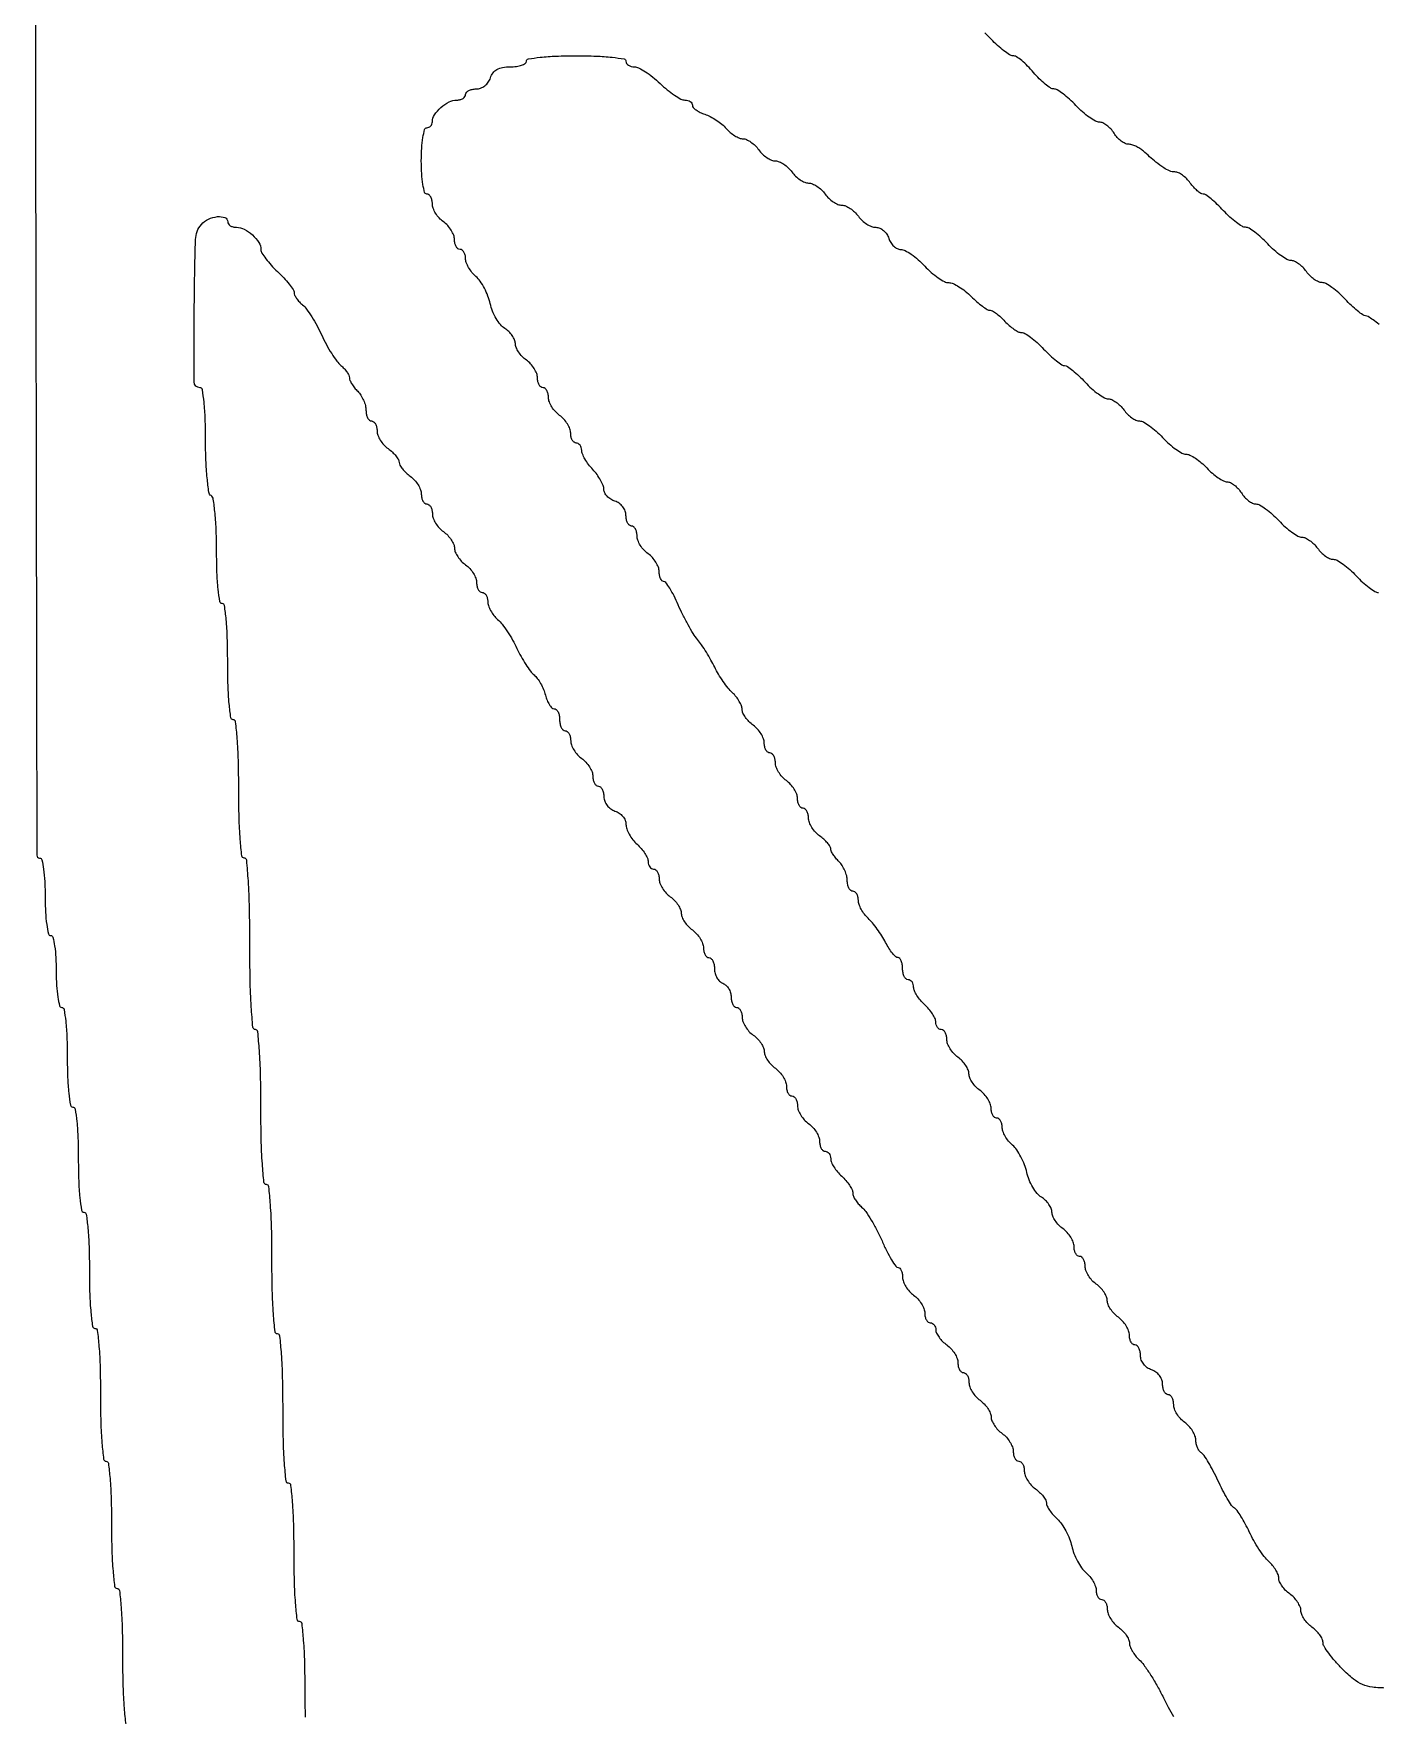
# Model space of a CAD drawing. Extents: x 70 to 555, y 312 to 2125.
# Drawn here: x 69.9 to 312.5, y 502.1 to 806 of the extents above; entities that cross this region are included whole.
import ezdxf

# ---------------------------------------------------------------- set-up
doc = ezdxf.new("R2010")
doc.units = 0

msp = doc.modelspace()

# ---------------------------------------------------------------- linework, layer by layer
for points in [[(70.50177, 1779.502669, 0.000006), (70.250445, 1639.375, 0.00033)], [(70.057156, 970.114924, 0.00033), (70.250445, 797.625, 0.000006), (70.50177, 657.497331, 0.413685), (71, 657, -0.350432), (71.405433, 656.676067, -0.020168), (71.714286, 655, -0.022889), (71.930567, 652.756986, -0.01259), (72, 650, 0.01259), (72.069433, 647.243014, 0.022889), (72.285714, 645, 0.020168), (72.594567, 643.323933, 0.350432), (73, 643, -0.345347), (73.400526, 642.685898, -0.022017), (73.711538, 641.125, -0.024301), (73.929639, 639.036573, -0.013867), (74, 636.5, 0.013867), (74.070361, 633.963427, 0.024301), (74.288462, 631.875, 0.022017), (74.599474, 630.314102, 0.345347), (75, 630, -0.365646), (75.420765, 629.64481, -0.014491), (75.722222, 627.5, -0.018502), (75.933283, 624.639727, -0.009164), (76, 621, 0.009164), (76.066717, 617.360273, 0.018502), (76.277778, 614.5, 0.014491), (76.579235, 612.35519, 0.365646), (77, 612, -0.368504), (77.423816, 611.638562, -0.013417), (77.723684, 609.375, -0.017647), (77.933788, 606.360608, -0.008575), (78, 602.5, 0.008575), (78.066212, 598.639392, 0.017647), (78.276316, 595.625, 0.013417), (78.576184, 593.361438, 0.368504), (79, 593, -0.373418), (79.429243, 592.627482, -0.011579), (79.72619, 590.125, -0.016146), (79.934656, 586.802535, -0.007593), (80, 582.5, 0.007593), (80.065344, 578.197465, 0.016146), (80.27381, 574.875, 0.011579), (80.570757, 572.372518, 0.373418), (81, 572, -0.379241), (81.436047, 571.613708, -0.00943), (81.729167, 568.75, -0.014311), (81.935691, 564.96574, -0.006475), (82, 560, 0.006475), (82.064309, 555.03426, 0.014311), (82.270833, 551.25, 0.00943), (82.563953, 548.386292, 0.379241), (83, 548, -0.377473), (83.433932, 547.617971, -0.010078), (83.728261, 544.875, -0.014876), (83.935375, 541.244636, -0.00681), (84, 536.5, 0.00681), (84.064625, 531.755364, 0.014876), (84.271739, 528.125, 0.010078), (84.566068, 525.382029, 0.377473), (85, 525, -0.380863), (85.438029, 524.60973, -0.008841), (85.73, 521.625, -0.013787), (85.935981, 517.686873, -0.006171), (86, 512.5, 0.006171), (86.064019, 507.313127, 0.013787), (86.27, 503.375, 0.008841), (86.561971, 500.39027, 0.380863)], [(313.1213, 753.457361, 0.019022), (312.060093, 754.265625, 0.016989), (311.141904, 754.86575, 0.13708), (310.661428, 755, -0.156444), (310.180974, 755.1541, -0.016423), (309.231543, 755.88125, -0.019075), (308.136009, 756.851011, -0.01418), (307, 758, 0.022526), (305.826, 759.148438, 0.026729), (304.615995, 760.11875, 0.027097), (303.527212, 760.813981, 0.129236), (302.819549, 761, -0.11021), (302.188882, 761.14072, -0.044503), (301.422869, 761.5875, -0.041233), (300.653428, 762.234779, -0.041141), (300, 763, 0.041141), (299.346572, 763.765221, 0.041233), (298.577131, 764.4125, 0.044503), (297.811118, 764.85928, 0.11021), (297.180451, 765, -0.129236), (296.472788, 765.186019, -0.027097), (295.384005, 765.88125, -0.026729), (294.174, 766.851562, -0.022526), (293, 768, 0.019649), (291.83926, 769.148605, 0.024342), (290.669002, 770.11875, 0.023816), (289.631156, 770.822515, 0.137928), (289, 771, -0.137928), (288.368844, 771.177485, -0.023816), (287.330998, 771.88125, -0.024342), (286.16074, 772.851395, -0.019649), (285, 774, 0.014489), (283.862608, 775.148965, 0.0194), (282.76287, 776.11875, 0.016876), (281.8088, 776.844252, 0.15533), (281.319549, 777, -0.145178), (280.887786, 777.128064, -0.033731), (280.275994, 777.5875, -0.032051), (279.616325, 778.234411, -0.026646), (279, 779, 0.039536), (278.350779, 779.765247, 0.040435), (277.593753, 780.4125, 0.043718), (276.845579, 780.860143, 0.113432), (276.237034, 781, -0.092398), (275.263765, 781.181405, -0.053384), (274.201314, 781.72808, -0.030396), (272.790301, 782.784472, -0.006902), (270.536725, 784.75, 0.041353), (269.905263, 785.228426, 0.033915), (269.161359, 785.632812, 0.035134), (268.421863, 785.911055, 0.072536), (267.811975, 786, -0.116733), (267.212548, 786.14188, -0.048693), (266.50514, 786.5875, -0.044643), (265.808423, 787.234838, -0.04369), (265.232073, 788, 0.046058), (264.650063, 788.765122, 0.045777), (263.936716, 789.4125, 0.049708), (263.205183, 789.857122, 0.112166), (262.576292, 790, -0.127416), (261.855092, 790.186817, -0.027265), (260.751009, 790.88125, -0.026831), (259.525267, 791.851581, -0.022758), (258.338013, 793, 0.018931), (257.168569, 794.148642, 0.023647), (255.996224, 795.11875, 0.022885), (254.96035, 795.824748, 0.139003), (254.342141, 796, -0.145737), (253.738862, 796.179656, -0.025987), (252.778293, 796.88125, -0.026157), (251.705288, 797.8514, -0.020975), (250.653454, 799, 0.020958), (249.601693, 800.148602, 0.026141), (248.528909, 801.11875, 0.025965), (247.568621, 801.820399, 0.145793), (246.96577, 802, -0.139669), (246.349374, 802.175609, -0.02314), (245.320943, 802.88125, -0.023858), (244.15823, 803.851361, -0.0191), (243, 805, 0.018599), (241.844058, 806.148672, 0.023407)], [(314.480236, 507, -0.029105), (311.926642, 507.148771, -0.073105), (310.130023, 507.631212, -0.069724), (308.498808, 508.625744, -0.024671), (306.466667, 510.466667, -0.017464), (305.139287, 511.890161, -0.022004), (304.018333, 513.300569, -0.020822), (303.197852, 514.536902, -0.136912), (303, 515.245907, 0.113952), (302.860288, 515.850976, 0.043587), (302.4125, 516.596359, 0.040305), (301.765251, 517.351439, 0.039283), (301, 518, -0.046192), (300.234835, 518.666838, -0.043436), (299.5875, 519.475876, -0.046457), (299.142914, 520.299139, -0.100918), (299, 521, 0.100918), (298.857086, 521.700861, 0.046457), (298.4125, 522.524124, 0.043436), (297.765165, 523.333162, 0.046192), (297, 524, -0.042098), (296.234793, 524.655949, -0.041686), (295.5875, 525.432831, -0.044932), (295.141194, 526.209565, -0.108353), (295, 526.853464, 0.095352), (294.873796, 527.509226, 0.039052), (294.470964, 528.325731, 0.036822), (293.888168, 529.159588, 0.038887), (293.199027, 529.882705, -0.046033), (292.387976, 530.75842, -0.017524), (291.420139, 532.114004, -0.017181), (290.465119, 533.669472, -0.020158), (289.672267, 535.207522, 0.014116), (288.939985, 536.671217, 0.016935), (288.166767, 538.003126, 0.015771), (287.449116, 539.071744, 0.098894), (286.970607, 539.518166, -0.106779), (286.48252, 539.987981, -0.013509), (285.695443, 541.230368, -0.015352), (284.83523, 542.779173, -0.012205), (284, 544.5, 0.012531), (283.162808, 546.222011, 0.015649), (282.296696, 547.77449, 0.013916), (281.502175, 549.01951, 0.105738), (281.002633, 549.498373, -0.101493), (280.61843, 549.860529, -0.051998), (280.294524, 550.441324, -0.048632), (280.074351, 551.134283, -0.052662), (280, 551.838258, 0.093696), (279.855671, 552.601693, 0.047617), (279.4125, 553.476612, 0.045009), (278.765148, 554.321169, 0.050628), (278, 555, -0.052224), (277.234851, 555.683198, -0.045499), (276.5875, 556.540724, -0.047927), (276.144747, 557.434551, -0.091287), (276, 558.220759, 0.054248), (275.925933, 558.901422, 0.073949), (275.70625, 559.477348, 0.093597), (275.381567, 559.863853, 0.173062), (275, 560, -0.185742), (274.618226, 560.146891, -0.089917), (274.29375, 560.567705, -0.069758), (274.073798, 561.193065, -0.04977), (274, 561.932612, 0.094537), (273.850007, 562.718828, 0.071315), (273.4125, 563.483985, 0.069591), (272.764378, 564.112489, 0.081113), (272, 564.5, -0.081113), (271.235622, 564.887511, -0.069591), (270.5875, 565.516015, -0.071315), (270.149993, 566.281172, -0.094537), (270, 567.067388, 0.04977), (269.926202, 567.806935, 0.069758), (269.70625, 568.432295, 0.089917), (269.381774, 568.853109, 0.185742), (269, 569, -0.173062), (268.618433, 569.136147, -0.093597), (268.29375, 569.522652, -0.073949), (268.074067, 570.098578, -0.054248), (268, 570.779241, 0.091287), (267.855253, 571.565449, 0.047927), (267.4125, 572.459276, 0.045499), (266.765149, 573.316802, 0.052224), (266, 574, -0.046192), (265.234835, 574.666838, -0.043436), (264.5875, 575.475876, -0.046457), (264.142914, 576.299139, -0.100918), (264, 577, 0.100918), (263.857086, 577.700861, 0.046457), (263.4125, 578.524124, 0.043436), (262.765165, 579.333162, 0.046192), (262, 580, -0.052224), (261.234851, 580.683198, -0.045499), (260.5875, 581.540724, -0.047927), (260.144747, 582.434551, -0.091287), (260, 583.220759, 0.054248), (259.925933, 583.901422, 0.073949), (259.70625, 584.477348, 0.093597), (259.381567, 584.863853, 0.173062), (259, 585, -0.173062), (258.618433, 585.136147, -0.093597), (258.29375, 585.522652, -0.073949), (258.074067, 586.098578, -0.054248), (258, 586.779241, 0.091287), (257.855253, 587.565449, 0.047927), (257.4125, 588.459276, 0.045499), (256.765149, 589.316802, 0.052224), (256, 590, -0.045643), (255.234831, 590.665368, -0.043218), (254.5875, 591.470064, -0.046279), (254.142709, 592.287027, -0.101869), (254, 592.980212, 0.101289), (253.861624, 593.656278, 0.051658), (253.438917, 594.417317, 0.048324), (252.820581, 595.141377, 0.052341), (252.089929, 595.711765, -0.082442), (251.305438, 596.403657, -0.03825), (250.528241, 597.522641, -0.036541), (249.87377, 598.851781, -0.042099), (249.455771, 600.201371, 0.037618), (249.041588, 601.582241, 0.0296), (248.396294, 603.005056, 0.03042), (247.633359, 604.261265, 0.062514), (246.865842, 605.116354, -0.044399), (246.151902, 605.856162, -0.039478), (245.548091, 606.738841, -0.041604), (245.132956, 607.625525, -0.088912), (245, 608.367295, 0.059344), (244.925629, 608.991699, 0.078271), (244.70625, 609.520393, 0.096675), (244.381426, 609.874498, 0.160289), (244, 610, -0.173062), (243.618433, 610.136147, -0.093597), (243.29375, 610.522652, -0.073949), (243.074067, 611.098578, -0.054248), (243, 611.779241, 0.091287), (242.855253, 612.565449, 0.047927), (242.4125, 613.459276, 0.045499), (241.765149, 614.316802, 0.052224), (241, 615, -0.046192), (240.234835, 615.666838, -0.043436), (239.5875, 616.475876, -0.046457), (239.142914, 617.299139, -0.100918), (239, 618, 0.100918), (238.857086, 618.700861, 0.046457), (238.4125, 619.524124, 0.043436), (237.765165, 620.333162, 0.046192), (237, 621, -0.052224), (236.234851, 621.683198, -0.045499), (235.5875, 622.540724, -0.047927), (235.144747, 623.434551, -0.091287), (235, 624.220759, 0.054248), (234.925933, 624.901422, 0.073949), (234.70625, 625.477348, 0.093597), (234.381567, 625.863853, 0.173062), (234, 626, -0.133491), (233.618656, 626.103659, -0.100499), (233.29375, 626.395097, -0.087472), (233.075135, 626.831048, -0.072708), (233, 627.345012, 0.105367), (232.863329, 627.98636, 0.036283), (232.4125, 628.826608, 0.034148), (231.765355, 629.70814, 0.033439), (231, 630.5, -0.033439), (230.234645, 631.29186, -0.034148), (229.5875, 632.173392, -0.036283), (229.136671, 633.01364, -0.105367), (229, 633.654988, 0.072708), (228.924865, 634.168952, 0.087472), (228.70625, 634.604903, 0.100499), (228.381344, 634.896341, 0.133491), (228, 635, -0.191087), (227.618118, 635.151477, -0.088204), (227.29375, 635.5875, -0.068025), (227.073693, 636.234582, -0.048028), (227, 637, 0.039655), (226.939167, 637.765815, 0.058885), (226.755888, 638.4125, 0.077443), (226.487021, 638.852628, 0.220429), (226.16898, 639, -0.193348), (225.76224, 639.163392, -0.030657), (225.167252, 639.807812, -0.030191), (224.527331, 640.696866, -0.022283), (223.925808, 641.75, 0.022277), (223.256847, 642.921229, 0.016056), (222.412407, 644.167268, 0.016269), (221.531017, 645.302347, 0.033499), (220.756828, 646.117295, -0.044449), (220.084558, 646.856684, -0.038389), (219.516068, 647.739117, -0.040216), (219.125345, 648.625506, -0.083894), (219, 649.367295, 0.059344), (218.925629, 649.991699, 0.078271), (218.70625, 650.520393, 0.096675), (218.381426, 650.874498, 0.160289), (218, 651, -0.185417), (217.618232, 651.146613, -0.090018), (217.29375, 651.566518, -0.069864), (217.073804, 652.190576, -0.049879), (217, 652.928571, 0.064082), (216.890877, 653.776513, 0.039128), (216.559375, 654.73125, 0.038656), (216.074273, 655.641413, 0.054664), (215.5, 656.357143, -0.025834), (214.925876, 656.993871, -0.028535), (214.440625, 657.666402, -0.029625), (214.097381, 658.281855, -0.112853), (214, 658.707812, 0.147581), (213.873108, 659.128354, 0.032845), (213.4125, 659.732043, 0.031392), (212.765618, 660.385695, 0.025835), (212, 661, -0.052224), (211.234851, 661.683198, -0.045499), (210.5875, 662.540724, -0.047927), (210.144747, 663.434551, -0.091287), (210, 664.220759, 0.054248), (209.925933, 664.901422, 0.073949), (209.70625, 665.477348, 0.093597), (209.381567, 665.863853, 0.173062), (209, 666, -0.173062), (208.618433, 666.136147, -0.093597), (208.29375, 666.522652, -0.073949), (208.074067, 667.098578, -0.054248), (208, 667.779241, 0.091287), (207.855253, 668.565449, 0.047927), (207.4125, 669.459276, 0.045499), (206.765149, 670.316802, 0.052224), (206, 671, -0.052224), (205.234851, 671.683198, -0.045499), (204.5875, 672.540724, -0.047927), (204.144747, 673.434551, -0.091287), (204, 674.220759, 0.054248), (203.925933, 674.901422, 0.073949), (203.70625, 675.477348, 0.093597), (203.381567, 675.863853, 0.173062), (203, 676, -0.173062), (202.618433, 676.136147, -0.093597), (202.29375, 676.522652, -0.073949), (202.074067, 677.098578, -0.054248), (202, 677.779241, 0.091287), (201.855253, 678.565449, 0.047927), (201.4125, 679.459276, 0.045499), (200.765149, 680.316802, 0.052224), (200, 681, -0.042098), (199.234793, 681.655949, -0.041686), (198.5875, 682.432831, -0.044932), (198.141194, 683.209565, -0.108353), (198, 683.853464, 0.09312), (197.876791, 684.509284, 0.038554), (197.483932, 685.325731, 0.036432), (196.91543, 686.159597, 0.038898), (196.243172, 686.882705, -0.037801), (195.466859, 687.714081, -0.017227), (194.577174, 688.906169, -0.016945), (193.721497, 690.232935, -0.022338), (193.038726, 691.5, 0.015603), (192.363358, 692.79478, 0.011039), (191.52863, 694.20625, 0.011156), (190.670338, 695.52072, 0.023028), (189.9308, 696.5, -0.033887), (189.167915, 697.557133, -0.012085), (188.221322, 699.160938, -0.011928), (187.264316, 700.976195, -0.013796), (186.442798, 702.75, 0.014992), (185.683887, 704.378399, 0.022238), (184.914771, 705.751562, 0.018657), (184.213633, 706.793433, 0.239725), (183.807552, 707, -0.20637), (183.498854, 707.133079, -0.082857), (183.237218, 707.522652, -0.063186), (183.059292, 708.098114, -0.043443), (183, 708.779241, 0.091287), (182.855253, 709.565449, 0.047927), (182.4125, 710.459276, 0.045499), (181.765149, 711.316802, 0.052224), (181, 712, -0.052224), (180.234851, 712.683198, -0.045499), (179.5875, 713.540724, -0.047927), (179.144747, 714.434551, -0.091287), (179, 715.220759, 0.054248), (178.925933, 715.901422, 0.073949), (178.70625, 716.477348, 0.093597), (178.381567, 716.863853, 0.173062), (178, 717, -0.185742), (177.618226, 717.146891, -0.089917), (177.29375, 717.567705, -0.069758), (177.073798, 718.193065, -0.04977), (177, 718.932612, 0.094537), (176.850007, 719.718828, 0.071315), (176.4125, 720.483985, 0.069591), (175.764378, 721.112489, 0.081113), (175, 721.5, -0.062505), (174.235328, 721.852713, -0.063821), (173.5875, 722.381423, -0.070382), (173.148819, 722.998119, -0.120013), (173, 723.609201, 0.09433), (172.864181, 724.322709, 0.032113), (172.4125, 725.281122, 0.030593), (171.765401, 726.300127, 0.030779), (171, 727.230375, -0.027562), (170.234554, 728.148584, -0.028874), (169.5875, 729.131751, -0.030131), (169.132703, 730.04033, -0.101307), (169, 730.688561, 0.07466), (168.92476, 731.189641, 0.088576), (168.70625, 731.614765, 0.100668), (168.381353, 731.898958, 0.130232), (168, 732, -0.173062), (167.618433, 732.136147, -0.093597), (167.29375, 732.522652, -0.073949), (167.074067, 733.098578, -0.054248), (167, 733.779241, 0.091287), (166.855253, 734.565449, 0.047927), (166.4125, 735.459276, 0.045499), (165.765149, 736.316802, 0.052224), (165, 737, -0.052224), (164.234851, 737.683198, -0.045499), (163.5875, 738.540724, -0.047927), (163.144747, 739.434551, -0.091287), (163, 740.220759, 0.054248), (162.925933, 740.901422, 0.073949), (162.70625, 741.477348, 0.093597), (162.381567, 741.863853, 0.173062), (162, 742, -0.173062), (161.618433, 742.136147, -0.093597), (161.29375, 742.522652, -0.073949), (161.074067, 743.098578, -0.054248), (161, 743.779241, 0.091287), (160.855253, 744.565449, 0.047927), (160.4125, 745.459276, 0.045499), (159.765149, 746.316802, 0.052224), (159, 747, -0.045643), (158.234831, 747.665368, -0.043218), (157.5875, 748.470064, -0.046279), (157.142709, 749.287027, -0.101869), (157, 749.980212, 0.101289), (156.861624, 750.656278, 0.051658), (156.438917, 751.417317, 0.048324), (155.820581, 752.141377, 0.052341), (155.089929, 752.711765, -0.082442), (154.305438, 753.403657, -0.03825), (153.528241, 754.522641, -0.036541), (152.87377, 755.851781, -0.042099), (152.455771, 757.201371, 0.037618), (152.041588, 758.582241, 0.0296), (151.396294, 760.005056, 0.03042), (150.633359, 761.261265, 0.062514), (149.865842, 762.116354, -0.044399), (149.151902, 762.856162, -0.039478), (148.548091, 763.738841, -0.041604), (148.132956, 764.625525, -0.088912), (148, 765.367295, 0.059344), (147.925629, 765.991699, 0.078271), (147.70625, 766.520393, 0.096675), (147.381426, 766.874498, 0.160289), (147, 767, -0.173062), (146.618433, 767.136147, -0.093597), (146.29375, 767.522652, -0.073949), (146.074067, 768.098578, -0.054248), (146, 768.779241, 0.091287), (145.855253, 769.565449, 0.047927), (145.4125, 770.459276, 0.045499), (144.765149, 771.316802, 0.052224), (144, 772, -0.052224), (143.234851, 772.683198, -0.045499), (142.5875, 773.540724, -0.047927), (142.144747, 774.434551, -0.091287), (142, 775.220759, 0.054248), (141.925933, 775.901422, 0.073949), (141.70625, 776.477348, 0.093597), (141.381567, 776.863853, 0.173062), (141, 777, -0.339565), (140.604992, 777.303225, -0.024068), (140.291667, 778.75, -0.025878), (140.071434, 780.683687, -0.015416), (140, 783, -0.015416), (140.071434, 785.316313, -0.025878), (140.291667, 787.25, -0.024068), (140.604992, 788.696775, -0.339565), (141, 789, 0.106313), (141.381541, 789.082053, 0.099376), (141.70625, 789.314732, 0.096076), (141.923923, 789.662416, 0.09221), (142, 790.071429, -0.149799), (142.379177, 791.308649, -0.062678), (143.540789, 792.633171, -0.061744), (145.033272, 793.659302, -0.12032), (146.428571, 794, 0.061768), (147.02945, 794.074515, 0.080164), (147.538393, 794.29375, 0.09778), (147.879052, 794.618614, 0.154765), (148, 795, -0.185742), (148.146891, 795.381774, -0.089917), (148.567705, 795.70625, -0.069758), (149.193065, 795.926202, -0.04977), (149.932612, 796, 0.094537), (150.718828, 796.149993, 0.071315), (151.483985, 796.5875, 0.069591), (152.112489, 797.235622, 0.081113), (152.5, 798, -0.084964), (152.965987, 798.902, -0.103733), (153.680063, 799.52539, -0.085875), (154.695851, 799.884303, -0.042103), (156.067388, 800, 0.03237), (157.190779, 800.072805, 0.04984), (158.138545, 800.29375, 0.064263), (158.793788, 800.615926, 0.251476), (159, 801, -0.365646), (159.35519, 801.420765, -0.014491), (161.5, 801.722222, -0.018502), (164.360273, 801.933283, -0.009164), (168, 802, -0.009164), (171.639727, 801.933283, -0.018502), (174.5, 801.722222, -0.014491), (176.64481, 801.420765, -0.365646), (177, 801, 0.14904), (177.116257, 800.618643, 0.098764), (177.443299, 800.29375, 0.082134), (177.932151, 800.074671, 0.064443), (178.509102, 800, -0.118124), (179.28917, 799.813103, -0.025709), (180.497048, 799.11875, -0.025435), (181.844853, 798.148396, -0.021972), (183.157416, 797, 0.01975), (184.458405, 795.851484, 0.023705), (185.771542, 794.88125, 0.023368), (186.934757, 794.180485, 0.124508), (187.648314, 794, -0.06723), (188.164995, 793.930212, -0.084058), (188.602942, 793.726045, -0.099553), (188.895818, 793.423032, -0.143456), (189, 793.067388, 0.183657), (189.154969, 792.659721, 0.053433), (189.660937, 792.20004, 0.045935), (190.388732, 791.764835, 0.035336), (191.25, 791.424341, -0.04381), (192.229237, 791.017917, -0.02628), (193.314143, 790.377116, -0.026189), (194.334333, 789.620026, -0.040891), (195.117295, 788.856953, 0.038841), (195.840422, 788.146401, 0.037281), (196.674269, 787.54548, 0.039648), (197.490852, 787.129989, 0.098169), (198.146536, 787, -0.108353), (198.790435, 786.858806, -0.044932), (199.567169, 786.4125, -0.041686), (200.344051, 785.765207, -0.042098), (201, 785, 0.046192), (201.666838, 784.234835, 0.043436), (202.475876, 783.5875, 0.046457), (203.299139, 783.142914, 0.100918), (204, 783, -0.100918), (204.700861, 782.857086, -0.046457), (205.524124, 782.4125, -0.043436), (206.333162, 781.765165, -0.046192), (207, 781, 0.046192), (207.666838, 780.234835, 0.043436), (208.475876, 779.5875, 0.046457), (209.299139, 779.142914, 0.100918), (210, 779, -0.100918), (210.700861, 778.857086, -0.046457), (211.524124, 778.4125, -0.043436), (212.333162, 777.765165, -0.046192), (213, 777, 0.046192), (213.666838, 776.234835, 0.043436), (214.475876, 775.5875, 0.046457), (215.299139, 775.142914, 0.100918), (216, 775, -0.100918), (216.700861, 774.857086, -0.046457), (217.524124, 774.4125, -0.043436), (218.333162, 773.765165, -0.046192), (219, 773, 0.0504), (219.678211, 772.234852, 0.044936), (220.520929, 771.5875, 0.047569), (221.393169, 771.144266, 0.094047), (222.153372, 771, -0.105456), (222.855226, 770.850305, -0.071509), (223.548833, 770.4125, -0.06739), (224.129225, 769.76448, -0.072249), (224.5, 769, 0.064861), (224.85705, 768.235382, 0.064804), (225.39816, 767.5875, 0.070813), (226.033304, 767.149102, 0.116207), (226.666178, 767, -0.122471), (227.437469, 766.808202, -0.029517), (228.570942, 766.11875, -0.028551), (229.814697, 765.148317, -0.024948), (231, 764, 0.025293), (232.186921, 762.851699, 0.028797), (233.435501, 761.88125, 0.029837), (234.575451, 761.192534, 0.121548), (235.355755, 761, -0.107135), (236.120661, 760.8342, -0.031448), (237.187174, 760.265625, -0.030012), (238.337864, 759.456804, -0.028188), (239.409091, 758.5, 0.016451), (240.431548, 757.542697, 0.021063), (241.436291, 756.734375, 0.019502), (242.31309, 756.139192, 0.14025), (242.799558, 756, -0.132847), (243.256471, 755.87642, -0.027301), (243.96013, 755.4125, -0.026947), (244.741728, 754.76564, -0.022503), (245.5, 754, 0.028997), (246.278012, 753.234557, 0.031585), (247.118434, 752.5875, 0.033308), (247.901282, 752.132608, 0.115458), (248.467896, 752, -0.138433), (249.085319, 751.825717, -0.022362), (250.129969, 751.11875, -0.023231), (251.314691, 750.148655, -0.018561), (252.5, 749, 0.01468), (253.667327, 747.85107, 0.019502), (254.797703, 746.88125, 0.017126), (255.778293, 746.157461, 0.151545), (256.285881, 746, -0.153378), (256.790588, 745.841448, -0.017669), (257.75298, 745.11875, -0.019967), (258.860157, 744.148923, -0.015037), (260, 743, 0.022526), (261.174, 741.851562, 0.026729), (262.384005, 740.88125, 0.027097), (263.472788, 740.186019, 0.129236), (264.180451, 740, -0.11021), (264.811118, 739.85928, -0.044503), (265.577131, 739.4125, -0.041233), (266.346572, 738.765221, -0.041141), (267, 738, 0.041141), (267.653428, 737.234779, 0.041233), (268.422869, 736.5875, 0.044503), (269.188882, 736.14072, 0.11021), (269.819549, 736, -0.129236), (270.527212, 735.813981, -0.027097), (271.615995, 735.11875, -0.026729), (272.826, 734.148438, -0.022526), (274, 733, 0.023262), (275.17742, 731.8516, 0.0273), (276.397649, 730.88125, 0.027865), (277.499846, 730.187895, 0.127129), (278.226896, 730, -0.115064), (278.930921, 729.83581, -0.031743), (279.922842, 729.265625, -0.030293), (280.996214, 728.456837, -0.027582), (282, 727.5, 0.025584), (282.995863, 726.543095, 0.02895), (284.04565, 725.734375, 0.030046), (285.005513, 725.161025, 0.120168), (285.66584, 725, -0.11759), (286.25995, 724.858318, -0.048491), (286.963021, 724.4125, -0.044427), (287.656742, 723.76517, -0.043261), (288.232073, 723, 0.044546), (288.810464, 722.234853, 0.045064), (289.513178, 721.5875, 0.04908), (290.229275, 721.142258, 0.11505), (290.839337, 721, -0.13015), (291.538706, 720.814817, -0.02676), (292.621807, 720.11875, -0.02648), (293.827456, 719.148455, -0.022212), (295, 718, 0.022526), (296.174, 716.851562, 0.026729), (297.384005, 715.88125, 0.027097), (298.472788, 715.186019, 0.129236), (299.180451, 715, -0.11021), (299.811118, 714.85928, -0.044503), (300.577131, 714.4125, -0.041233), (301.346572, 713.765221, -0.041141), (302, 713, 0.041141), (302.653428, 712.234779, 0.041233), (303.422869, 711.5875, 0.044503), (304.188882, 711.14072, 0.11021), (304.819549, 711, -0.129236), (305.527212, 710.813981, -0.027097), (306.615995, 710.11875, -0.026729), (307.826, 709.148438, -0.022526), (309, 708, 0.019649), (310.16074, 706.851395, 0.024342), (311.330998, 705.88125, 0.023816), (312.368844, 705.177485, 0.137928), (313, 705, -0.137928)], [(119.06414, 501.707093, -0.006691), (119, 506.5, 0.006171), (118.935981, 511.686873, 0.013787), (118.73, 515.625, 0.008841), (118.438029, 518.60973, 0.380863), (118, 519, -0.380863), (117.561971, 519.39027, -0.008841), (117.27, 522.375, -0.013787), (117.064019, 526.313127, -0.006171), (117, 531.5, 0.006171), (116.935981, 536.686873, 0.013787), (116.73, 540.625, 0.008841), (116.438029, 543.60973, 0.380863), (116, 544, -0.383731), (115.558357, 544.397471, -0.007812), (115.268519, 547.625, -0.012845), (115.063502, 551.870782, -0.00564), (115, 557.5, 0.00564), (114.936498, 563.129218, 0.012845), (114.731481, 567.375, 0.007812), (114.441643, 570.602529, 0.383731), (114, 571, -0.383731), (113.558357, 571.397471, -0.007812), (113.268519, 574.625, -0.012845), (113.063502, 578.870782, -0.00564), (113, 584.5, 0.00564), (112.936498, 590.129218, 0.012845), (112.731481, 594.375, 0.007812), (112.441643, 597.602529, 0.383731), (112, 598, -0.385003), (111.556705, 598.40074, -0.007361), (111.267857, 601.75, -0.01242), (111.06327, 606.149576, -0.005407), (111, 612, 0.005407), (110.93673, 617.850424, 0.01242), (110.732143, 622.25, 0.007361), (110.443295, 625.59926, 0.385003), (110, 626, -0.388296), (109.55227, 626.409436, -0.006216), (109.266129, 630.125, -0.011297), (109.062666, 634.98585, -0.00481), (109, 641.5, 0.00481), (108.937334, 648.01415, 0.011297), (108.733871, 652.875, 0.006216), (108.44773, 656.590564, 0.388296), (108, 657, -0.380863), (107.561971, 657.39027, -0.008841), (107.27, 660.375, -0.013787), (107.064019, 664.313127, -0.006171), (107, 669.5, 0.006171), (106.935981, 674.686873, 0.013787), (106.73, 678.625, 0.008841), (106.438029, 681.60973, 0.380863), (106, 682, -0.373418), (105.570757, 682.372518, -0.011579), (105.27381, 684.875, -0.016146), (105.065344, 688.197465, -0.007593), (105, 692.5, 0.007593), (104.934656, 696.802535, 0.016146), (104.72619, 700.125, 0.011579), (104.429243, 702.627482, 0.373418), (104, 703, -0.368182), (103.576531, 703.360727, -0.013538), (103.27648, 705.610246, -0.017744), (103.066269, 708.60645, -0.00864), (103, 712.440983, 0.009825), (102.927807, 716.114385, 0.014948), (102.707154, 719.298201, 0.009784), (102.398282, 721.889062, 0.223356), (102, 722.5, -0.223356), (101.601718, 723.110938, -0.009784), (101.292846, 725.701799, -0.014948), (101.072193, 728.885615, -0.009825), (101, 732.559017, 0.00864), (100.933731, 736.39355, 0.017744), (100.72352, 739.389754, 0.013538), (100.423469, 741.639273, 0.368182), (100, 742, -0.41277), (98.935377, 743.059387, -0.003351), (98.958452, 756.086395, -0.004869), (99.190203, 768.81117, -0.175249), (100.25, 771.504169, -0.102268), (101.524525, 772.463193, -0.084509), (103.164716, 772.921771, -0.118039), (104.485794, 772.747737, -0.310658), (105, 772, 0.154765), (105.120948, 771.618614, 0.09778), (105.461607, 771.29375, 0.080164), (105.97055, 771.074515, 0.061768), (106.571429, 771, -0.120595), (107.989594, 770.652904, -0.06457), (109.477316, 769.615265, -0.065545), (110.621527, 768.262058, -0.143729), (111, 766.972638, 0.139318), (111.175993, 766.353273, 0.023277), (111.88125, 765.322961, 0.023956), (112.851368, 764.158733, 0.01921), (114, 763, -0.016085), (115.148845, 761.855446, -0.021024), (116.11875, 760.73399, -0.019154), (116.836446, 759.755242, -0.149706), (117, 759.221235, 0.112652), (117.105792, 758.75764, 0.037972), (117.455166, 758.153936, 0.035511), (117.956547, 757.52306, 0.033902), (118.549502, 756.958917, -0.061576), (119.27112, 756.192152, -0.017101), (120.202255, 754.824896, -0.016992), (121.158417, 753.19186, -0.017066), (122, 751.5, 0.017066), (122.841583, 749.80814, 0.016992), (123.797745, 748.175104, 0.017101), (124.72888, 746.807848, 0.061576), (125.450498, 746.041083, -0.032996), (126.043467, 745.478969, -0.034994), (126.544834, 744.854101, -0.037389), (126.894776, 744.258859, -0.114682), (127, 743.806127, 0.106001), (127.099869, 743.340344, 0.031794), (127.440625, 742.695282, 0.030301), (127.925925, 742.001134, 0.028676), (128.5, 741.357143, -0.054664), (129.074273, 740.641413, -0.038656), (129.559375, 739.73125, -0.039128), (129.890877, 738.776513, -0.064082), (130, 737.928571, 0.049879), (130.073804, 737.190576, 0.069864), (130.29375, 736.566518, 0.090018), (130.618232, 736.146613, 0.185417), (131, 736, -0.173062), (131.381567, 735.863853, -0.093597), (131.70625, 735.477348, -0.073949), (131.925933, 734.901422, -0.054248), (132, 734.220759, 0.091287), (132.144747, 733.434551, 0.047927), (132.5875, 732.540724, 0.045499), (133.234851, 731.683198, 0.052224), (134, 731, -0.031954), (134.765419, 730.370316, -0.035955), (135.4125, 729.670999, -0.038722), (135.86577, 729.004653, -0.13072), (136, 728.5, 0.13072), (136.13423, 727.995347, 0.038722), (136.5875, 727.329001, 0.035955), (137.234581, 726.629684, 0.031954), (138, 726, -0.052224), (138.765149, 725.316802, -0.045499), (139.4125, 724.459276, -0.047927), (139.855253, 723.565449, -0.091287), (140, 722.779241, 0.054248), (140.074067, 722.098578, 0.073949), (140.29375, 721.522652, 0.093597), (140.618433, 721.136147, 0.173062), (141, 721, -0.173062), (141.381567, 720.863853, -0.093597), (141.70625, 720.477348, -0.073949), (141.925933, 719.901422, -0.054248), (142, 719.220759, 0.091287), (142.144747, 718.434551, 0.047927), (142.5875, 717.540724, 0.045499), (143.234851, 716.683198, 0.052224), (144, 716, -0.046192), (144.765165, 715.333162, -0.043436), (145.4125, 714.524124, -0.046457), (145.857086, 713.700861, -0.100918), (146, 713, 0.100918), (146.142914, 712.299139, 0.046457), (146.5875, 711.475876, 0.043436), (147.234835, 710.666838, 0.046192), (148, 710, -0.052224), (148.765149, 709.316802, -0.045499), (149.4125, 708.459276, -0.047927), (149.855253, 707.565449, -0.091287), (150, 706.779241, 0.054248), (150.074067, 706.098578, 0.073949), (150.29375, 705.522652, 0.093597), (150.618433, 705.136147, 0.173062), (151, 705, -0.160289), (151.381426, 704.874498, -0.096675), (151.70625, 704.520393, -0.078271), (151.925629, 703.991699, -0.059344), (152, 703.367295, 0.085935), (152.128434, 702.625539, 0.040803), (152.529036, 701.739117, 0.038856), (153.11183, 700.85671, 0.044458), (153.800973, 700.117295, -0.045272), (154.609192, 699.24729, -0.01769), (155.566579, 697.913985, -0.01734), (156.507005, 696.389328, -0.020642), (157.282519, 694.88776, 0.017633), (158.030231, 693.418407, 0.017114), (158.886648, 691.99035, 0.017303), (159.72515, 690.78816, 0.058677), (160.383433, 690.096742, -0.061993), (160.972371, 689.469916, -0.029972), (161.567841, 688.541904, -0.029168), (162.080403, 687.486873, -0.037022), (162.420939, 686.458982, 0.035302), (162.729219, 685.51763, 0.04735), (163.144965, 684.722326, 0.056101), (163.599138, 684.170236, 0.194996), (164.019052, 684, -0.194105), (164.393724, 683.848854, -0.087199), (164.711847, 683.4125, -0.067056), (164.927766, 682.765464, -0.047078), (165, 682, 0.048028), (165.073693, 681.234582, 0.068025), (165.29375, 680.5875, 0.088204), (165.618118, 680.151477, 0.191087), (166, 680, -0.173062), (166.381567, 679.863853, -0.093597), (166.70625, 679.477348, -0.073949), (166.925933, 678.901422, -0.054248), (167, 678.220759, 0.091287), (167.144747, 677.434551, 0.047927), (167.5875, 676.540724, 0.045499), (168.234851, 675.683198, 0.052224), (169, 675, -0.052224), (169.765149, 674.316802, -0.045499), (170.4125, 673.459276, -0.047927), (170.855253, 672.565449, -0.091287), (171, 671.779241, 0.054248), (171.074067, 671.098578, 0.073949), (171.29375, 670.522652, 0.093597), (171.618433, 670.136147, 0.173062), (172, 670, -0.185742), (172.381774, 669.853109, -0.089917), (172.70625, 669.432295, -0.069758), (172.926202, 668.806935, -0.04977), (173, 668.067388, 0.094537), (173.149993, 667.281172, 0.071315), (173.5875, 666.516015, 0.069591), (174.235622, 665.887511, 0.081113), (175, 665.5, -0.074911), (175.764442, 665.12423, -0.068149), (176.4125, 664.529513, -0.071553), (176.850177, 663.81459, -0.101972), (177, 663.0876, 0.087037), (177.142231, 662.276717, 0.040345), (177.5875, 661.300472, 0.038357), (178.234698, 660.323844, 0.043355), (179, 659.5, -0.033439), (179.765355, 658.70814, -0.034148), (180.4125, 657.826608, -0.036283), (180.863329, 656.98636, -0.105367), (181, 656.345012, 0.072708), (181.075135, 655.831048, 0.087472), (181.29375, 655.395097, 0.100499), (181.618656, 655.103659, 0.133491), (182, 655, -0.173062), (182.381567, 654.863853, -0.093597), (182.70625, 654.477348, -0.073949), (182.925933, 653.901422, -0.054248), (183, 653.220759, 0.091287), (183.144747, 652.434551, 0.047927), (183.5875, 651.540724, 0.045499), (184.234851, 650.683198, 0.052224), (185, 650, -0.046192), (185.765165, 649.333162, -0.043436), (186.4125, 648.524124, -0.046457), (186.857086, 647.700861, -0.100918), (187, 647, 0.100918), (187.142914, 646.299139, 0.046457), (187.5875, 645.475876, 0.043436), (188.234835, 644.666838, 0.046192), (189, 644, -0.052224), (189.765149, 643.316802, -0.045499), (190.4125, 642.459276, -0.047927), (190.855253, 641.565449, -0.091287), (191, 640.779241, 0.054248), (191.074067, 640.098578, 0.073949), (191.29375, 639.522652, 0.093597), (191.618433, 639.136147, 0.173062), (192, 639, -0.193529), (192.381936, 638.846416, -0.087393), (192.70625, 638.403281, -0.067241), (192.926353, 637.746082, -0.047258), (193, 636.968615, 0.068006), (193.111994, 636.149006, 0.06271), (193.440625, 635.364866, 0.06668), (193.926359, 634.732868, 0.104363), (194.5, 634.361626, -0.098143), (195.073537, 634.000393, -0.066864), (195.559375, 633.399034, -0.064008), (195.887915, 632.659707, -0.07271), (196, 631.893011, 0.050854), (196.073863, 631.168668, 0.070807), (196.29375, 630.556072, 0.0909), (196.618285, 630.144157, 0.182536), (197, 630, -0.173062), (197.381567, 629.863853, -0.093597), (197.70625, 629.477348, -0.073949), (197.925933, 628.901422, -0.054248), (198, 628.220759, 0.091287), (198.144747, 627.434551, 0.047927), (198.5875, 626.540724, 0.045499), (199.234851, 625.683198, 0.052224), (200, 625, -0.046192), (200.765165, 624.333162, -0.043436), (201.4125, 623.524124, -0.046457), (201.857086, 622.700861, -0.100918), (202, 622, 0.100918), (202.142914, 621.299139, 0.046457), (202.5875, 620.475876, 0.043436), (203.234835, 619.666838, 0.046192), (204, 619, -0.052224), (204.765149, 618.316802, -0.045499), (205.4125, 617.459276, -0.047927), (205.855253, 616.565449, -0.091287), (206, 615.779241, 0.054248), (206.074067, 615.098578, 0.073949), (206.29375, 614.522652, 0.093597), (206.618433, 614.136147, 0.173062), (207, 614, -0.173062), (207.381567, 613.863853, -0.093597), (207.70625, 613.477348, -0.073949), (207.925933, 612.901422, -0.054248), (208, 612.220759, 0.091287), (208.144747, 611.434551, 0.047927), (208.5875, 610.540724, 0.045499), (209.234851, 609.683198, 0.052224), (210, 609, -0.052224), (210.765149, 608.316802, -0.045499), (211.4125, 607.459276, -0.047927), (211.855253, 606.565449, -0.091287), (212, 605.779241, 0.054248), (212.074067, 605.098578, 0.073949), (212.29375, 604.522652, 0.093597), (212.618433, 604.136147, 0.173062), (213, 604, -0.133491), (213.381344, 603.896341, -0.100499), (213.70625, 603.604903, -0.087472), (213.924865, 603.168952, -0.072708), (214, 602.654988, 0.105367), (214.136671, 602.01364, 0.036283), (214.5875, 601.173392, 0.034148), (215.234645, 600.29186, 0.033439), (216, 599.5, -0.030542), (216.765408, 598.717205, -0.032529), (217.4125, 597.862576, -0.034438), (217.865827, 597.060035, -0.111796), (218, 596.467457, 0.098627), (218.11204, 595.904981, 0.041459), (218.467175, 595.216298, 0.03892), (218.981856, 594.520359, 0.040896), (219.590382, 593.924989, -0.067541), (220.338111, 593.111325, -0.016558), (221.329586, 591.582062, -0.016658), (222.358168, 589.737907, -0.015944), (223.277771, 587.802544, 0.013288), (224.140239, 585.962274, 0.01997), (224.997485, 584.410747, 0.015515), (225.772197, 583.217218, 0.245785), (226.187388, 583, -0.205377), (226.497997, 582.866797, -0.083223), (226.761295, 582.477348, -0.063495), (226.940323, 581.901874, -0.043724), (227, 581.220759, 0.091287), (227.144747, 580.434551, 0.047927), (227.5875, 579.540724, 0.045499), (228.234851, 578.683198, 0.052224), (229, 578, -0.052224), (229.765149, 577.316802, -0.045499), (230.4125, 576.459276, -0.047927), (230.855253, 575.565449, -0.091287), (231, 574.779241, 0.054248), (231.074067, 574.098578, 0.073949), (231.29375, 573.522652, 0.093597), (231.618433, 573.136147, 0.173062), (232, 573, -0.127083), (232.381366, 572.901479, -0.10076), (232.70625, 572.624223, -0.089631), (232.924656, 572.209482, -0.07663), (233, 571.720759, 0.115942), (233.139145, 571.128761, 0.043072), (233.5875, 570.393849, 0.039803), (234.234732, 569.646083, 0.038332), (235, 569, -0.052224), (235.765149, 568.316802, -0.045499), (236.4125, 567.459276, -0.047927), (236.855253, 566.565449, -0.091287), (237, 565.779241, 0.054248), (237.074067, 565.098578, 0.073949), (237.29375, 564.522652, 0.093597), (237.618433, 564.136147, 0.173062), (238, 564, -0.173062), (238.381567, 563.863853, -0.093597), (238.70625, 563.477348, -0.073949), (238.925933, 562.901422, -0.054248), (239, 562.220759, 0.091287), (239.144747, 561.434551, 0.047927), (239.5875, 560.540724, 0.045499), (240.234851, 559.683198, 0.052224), (241, 559, -0.046192), (241.765165, 558.333162, -0.043436), (242.4125, 557.524124, -0.046457), (242.857086, 556.700861, -0.100918), (243, 556, 0.100918), (243.142914, 555.299139, 0.046457), (243.5875, 554.475876, 0.043436), (244.234835, 553.666838, 0.046192), (245, 553, -0.052224), (245.765149, 552.316802, -0.045499), (246.4125, 551.459276, -0.047927), (246.855253, 550.565449, -0.091287), (247, 549.779241, 0.054248), (247.074067, 549.098578, 0.073949), (247.29375, 548.522652, 0.093597), (247.618433, 548.136147, 0.173062), (248, 548, -0.173062), (248.381567, 547.863853, -0.093597), (248.70625, 547.477348, -0.073949), (248.925933, 546.901422, -0.054248), (249, 546.220759, 0.091287), (249.144747, 545.434551, 0.047927), (249.5875, 544.540724, 0.045499), (250.234851, 543.683198, 0.052224), (251, 543, -0.033869), (251.765368, 542.365434, -0.037202), (252.4125, 541.651678, -0.040203), (252.864062, 540.965071, -0.126007), (253, 540.434228, 0.115509), (253.128828, 539.884015, 0.033292), (253.57085, 539.123612, 0.031572), (254.199569, 538.307195, 0.028976), (254.943319, 537.551295, -0.05589), (255.738155, 536.651553, -0.029756), (256.518722, 535.385276, -0.029215), (257.170717, 533.980366, -0.039993), (257.577477, 532.647249, 0.039195), (257.978815, 531.324356, 0.029929), (258.613473, 529.950476, 0.030654), (259.369021, 528.728789, 0.060369), (260.134158, 527.883646, -0.044399), (260.848098, 527.143838, -0.039478), (261.451909, 526.261159, -0.041604), (261.867044, 525.374475, -0.088912), (262, 524.632705, 0.059344), (262.074371, 524.008301, 0.078271), (262.29375, 523.479607, 0.096675), (262.618574, 523.125502, 0.160289), (263, 523, -0.173062), (263.381567, 522.863853, -0.093597), (263.70625, 522.477348, -0.073949), (263.925933, 521.901422, -0.054248), (264, 521.220759, 0.091287), (264.144747, 520.434551, 0.047927), (264.5875, 519.540724, 0.045499), (265.234851, 518.683198, 0.052224), (266, 518, -0.042098), (266.765207, 517.344051, -0.041686), (267.4125, 516.567169, -0.044932), (267.858806, 515.790435, -0.108353), (268, 515.146536, 0.093644), (268.123911, 514.490729, 0.038673), (268.519108, 513.674269, 0.036526), (269.09096, 512.840405, 0.038897), (269.767175, 512.117295, -0.051045), (270.609456, 511.171655, -0.013686), (271.744572, 509.506331, -0.01372), (272.936899, 507.53281, -0.013786), (274.017175, 505.5, 0.008716), (275.022884, 503.560299, 0.012294), (275.990983, 501.870833, 0.008528)]]:
    msp.add_lwpolyline(points, format="xyb")

doc.saveas('drawing.dxf')
